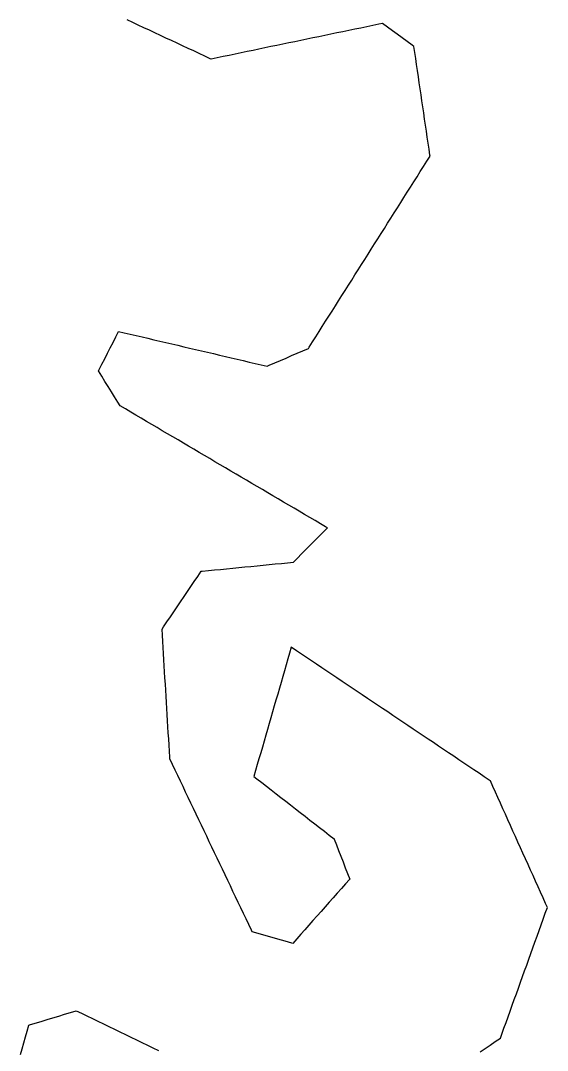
# Model space of a CAD drawing. Header units: millimetres. Extents: x 32 to 3054, y 42 to 5568.
# Drawn here: x 2967.9 to 3054.1, y 2459.6 to 2628.1 of the extents above; entities that cross this region are included whole.
import ezdxf

# ---------------------------------------------------------------- set-up
doc = ezdxf.new("R2010")
doc.units = ezdxf.units.MM
doc.layers.add('ALL_ISLANDS', color=7, linetype='Continuous')
doc.layers.add('OUTLINE_ISLAND_01', color=7, linetype='Continuous')

msp = doc.modelspace()

# ---------------------------------------------------------------- linework, layer by layer
at = {"layer": 'ALL_ISLANDS'}
for points in [[(3043.0631, 2459.3686), (3043.894, 2459.9251), (3044.7248, 2460.4816), (3045.5557, 2461.0381), (3046.3866, 2461.5946), (3046.6333, 2462.281), (3046.9716, 2463.2221), (3047.3099, 2464.1631), (3047.6482, 2465.1042), (3047.9865, 2466.0452), (3048.3248, 2466.9862), (3048.6632, 2467.9273), (3049.0015, 2468.8683), (3049.3398, 2469.8093), (3049.6781, 2470.7504), (3050.0164, 2471.6914), (3050.3547, 2472.6325), (3050.693, 2473.5735), (3051.0313, 2474.5145), (3051.3696, 2475.4556), (3051.7079, 2476.3966), (3052.0462, 2477.3376), (3052.3845, 2478.2787), (3052.7228, 2479.2197), (3053.0611, 2480.1607), (3053.3994, 2481.1018), (3053.7377, 2482.0428), (3054.076, 2482.9839), (3053.7794, 2483.6426), (3053.3688, 2484.5544), (3052.9582, 2485.4662), (3052.5476, 2486.378), (3052.137, 2487.2898), (3051.7264, 2488.2016), (3051.3158, 2489.1134), (3050.9051, 2490.0252), (3050.4945, 2490.9371), (3050.0839, 2491.8489), (3049.6733, 2492.7607), (3049.2627, 2493.6725), (3048.8521, 2494.5843), (3048.4415, 2495.4961), (3048.0309, 2496.4079), (3047.6203, 2497.3198), (3047.2097, 2498.2316), (3046.7991, 2499.1434), (3046.3885, 2500.0552), (3045.9779, 2500.967), (3045.5673, 2501.8788), (3045.1567, 2502.7906), (3044.7461, 2503.7024), (3044.5593, 2503.8278), (3043.7292, 2504.3853), (3042.899, 2504.9428), (3042.0688, 2505.5003), (3041.2386, 2506.0578), (3040.4084, 2506.6153), (3039.5783, 2507.1728), (3038.7481, 2507.7303), (3037.9179, 2508.2878), (3037.0877, 2508.8453), (3036.2575, 2509.4028), (3035.4273, 2509.9603), (3034.5972, 2510.5177), (3033.767, 2511.0752), (3032.9368, 2511.6327), (3032.1066, 2512.1902), (3031.2764, 2512.7477), (3030.4463, 2513.3052), (3029.6161, 2513.8627), (3028.7859, 2514.4202), (3027.9557, 2514.9777), (3027.1255, 2515.5352), (3026.2954, 2516.0927), (3025.4652, 2516.6502), (3024.635, 2517.2077), (3023.8048, 2517.7652), (3022.9746, 2518.3227), (3022.1444, 2518.8802), (3021.3143, 2519.4376), (3020.4841, 2519.9951), (3019.6539, 2520.5526), (3018.8237, 2521.1101), (3017.9935, 2521.6676), (3017.1634, 2522.2251), (3016.3332, 2522.7826), (3015.503, 2523.3401), (3014.6728, 2523.8976), (3013.8426, 2524.4551), (3013.0125, 2525.0126), (3012.1823, 2525.5701), (3011.9059, 2524.6147), (3011.6279, 2523.6541), (3011.35, 2522.6935), (3011.0721, 2521.7329), (3010.7942, 2520.7723), (3010.5163, 2519.8117), (3010.2383, 2518.8511), (3009.9604, 2517.8905), (3009.6825, 2516.9299), (3009.4046, 2515.9693), (3009.1267, 2515.0087), (3008.8487, 2514.0481), (3008.5708, 2513.0875), (3008.2929, 2512.1269), (3008.015, 2511.1663), (3007.7371, 2510.2057), (3007.4591, 2509.2451), (3007.1812, 2508.2844), (3006.9033, 2507.3238), (3006.6254, 2506.3632), (3006.3475, 2505.4026), (3006.0695, 2504.442), (3006.5554, 2504.0633), (3007.3441, 2503.4486), (3008.1329, 2502.8339), (3008.9216, 2502.2191), (3009.7103, 2501.6044), (3010.4991, 2500.9896), (3011.2878, 2500.3749), (3012.0765, 2499.7601), (3012.8653, 2499.1454), (3013.654, 2498.5307), (3014.4427, 2497.9159), (3015.2314, 2497.3012), (3016.0202, 2496.6864), (3016.8089, 2496.0717), (3017.5976, 2495.457), (3018.3864, 2494.8422), (3019.1751, 2494.2275), (3019.2026, 2494.157), (3019.5665, 2493.2256), (3019.9304, 2492.2942), (3020.2943, 2491.3627), (3020.6582, 2490.4313), (3021.0221, 2489.4999), (3021.386, 2488.5684), (3021.7499, 2487.637), (3021.7023, 2487.5833), (3021.0389, 2486.835), (3020.3754, 2486.0868), (3019.712, 2485.3385), (3019.0486, 2484.5903), (3018.3852, 2483.842), (3017.7217, 2483.0938), (3017.0583, 2482.3456), (3016.3949, 2481.5973), (3015.7315, 2480.8491), (3015.068, 2480.1008), (3014.4046, 2479.3526), (3013.7412, 2478.6044), (3013.0778, 2477.8561), (3012.4143, 2477.1079), (3011.5532, 2477.3566), (3010.5924, 2477.6341), (3009.6317, 2477.9116), (3008.671, 2478.1891), (3007.7102, 2478.4666), (3006.7495, 2478.7441), (3005.7888, 2479.0216), (3005.6568, 2479.2987), (3005.2269, 2480.2016), (3004.797, 2481.1045), (3004.3671, 2482.0074), (3003.9373, 2482.9103), (3003.5074, 2483.8131), (3003.0775, 2484.716), (3002.6476, 2485.6189), (3002.2177, 2486.5218), (3001.7878, 2487.4247), (3001.3579, 2488.3275), (3000.928, 2489.2304), (3000.4981, 2490.1333), (3000.0683, 2491.0362), (2999.6384, 2491.9391), (2999.2085, 2492.842), (2998.7786, 2493.7448), (2998.3487, 2494.6477), (2997.9188, 2495.5506), (2997.4889, 2496.4535), (2997.059, 2497.3564), (2996.6291, 2498.2592), (2996.1993, 2499.1621), (2995.7694, 2500.065), (2995.3395, 2500.9679), (2994.9096, 2501.8708), (2994.4797, 2502.7737), (2994.0498, 2503.6765), (2993.6199, 2504.5794), (2993.19, 2505.4823), (2992.7601, 2506.3852), (2992.3303, 2507.2881), (2992.3133, 2507.5693), (2992.253, 2508.5675), (2992.1928, 2509.5657), (2992.1325, 2510.5639), (2992.0723, 2511.562), (2992.0121, 2512.5602), (2991.9518, 2513.5584), (2991.8916, 2514.5566), (2991.8313, 2515.5548), (2991.7711, 2516.553), (2991.7108, 2517.5511), (2991.6506, 2518.5493), (2991.5904, 2519.5475), (2991.5301, 2520.5457), (2991.4699, 2521.5439), (2991.4096, 2522.5421), (2991.3494, 2523.5402), (2991.2891, 2524.5384), (2991.2289, 2525.5366), (2991.1686, 2526.5348), (2991.1084, 2527.533), (2991.0482, 2528.5312), (2991.2886, 2528.8872), (2991.8484, 2529.7158), (2992.4082, 2530.5445), (2992.968, 2531.3731), (2993.5277, 2532.2018), (2994.0875, 2533.0304), (2994.6473, 2533.8591), (2995.207, 2534.6877), (2995.7668, 2535.5164), (2996.3266, 2536.345), (2996.8863, 2537.1737), (2997.4461, 2538.0023), (2997.6337, 2538.0209), (2998.6288, 2538.1197), (2999.6239, 2538.2185), (3000.619, 2538.3172), (3001.6141, 2538.416), (3002.6092, 2538.5148), (3003.6043, 2538.6136), (3004.5994, 2538.7124), (3005.5945, 2538.8111), (3006.5897, 2538.9099), (3007.5848, 2539.0087), (3008.5799, 2539.1075), (3009.575, 2539.2062), (3010.5701, 2539.305), (3011.5652, 2539.4038), (3012.5603, 2539.5026), (3013.1782, 2540.1265), (3013.8819, 2540.8371), (3014.5855, 2541.5476), (3015.2892, 2542.2581), (3015.9929, 2542.9687), (3016.6965, 2543.6792), (3017.4002, 2544.3897), (3018.1038, 2545.1003), (3017.8014, 2545.2784), (3016.9397, 2545.786), (3016.0781, 2546.2935), (3015.2165, 2546.8011), (3014.3549, 2547.3086), (3013.4933, 2547.8162), (3012.6316, 2548.3237), (3011.77, 2548.8313), (3010.9084, 2549.3388), (3010.0468, 2549.8464), (3009.1851, 2550.3539), (3008.3235, 2550.8615), (3007.4619, 2551.369), (3006.6003, 2551.8766), (3005.7386, 2552.3841), (3004.877, 2552.8917), (3004.0154, 2553.3992), (3003.1538, 2553.9068), (3002.2922, 2554.4143), (3001.4305, 2554.9219), (3000.5689, 2555.4294), (2999.7073, 2555.937), (2998.8457, 2556.4445), (2997.984, 2556.9521), (2997.1224, 2557.4596), (2996.2608, 2557.9672), (2995.3992, 2558.4747), (2994.5375, 2558.9823), (2993.6759, 2559.4898), (2992.8143, 2559.9973), (2991.9527, 2560.5049), (2991.091, 2561.0124), (2990.2294, 2561.52), (2989.3678, 2562.0275), (2988.5062, 2562.5351), (2987.6446, 2563.0426), (2986.7829, 2563.5502), (2985.9213, 2564.0577), (2985.0597, 2564.5653), (2984.1981, 2565.0728), (2983.8177, 2565.6872), (2983.2914, 2566.5375), (2982.765, 2567.3878), (2982.2387, 2568.238), (2981.7123, 2569.0883), (2981.186, 2569.9386), (2980.6596, 2570.7889), (2980.7715, 2571.0098), (2981.2231, 2571.9021), (2981.6747, 2572.7943), (2982.1263, 2573.6865), (2982.5779, 2574.5787), (2983.0295, 2575.471), (2983.4811, 2576.3632), (2983.9327, 2577.2554), (2984.8496, 2577.0407), (2985.8232, 2576.8127), (2986.7969, 2576.5848), (2987.7706, 2576.3568), (2988.7442, 2576.1288), (2989.7179, 2575.9008), (2990.6916, 2575.6728), (2991.6652, 2575.4449), (2992.6389, 2575.2169), (2993.6126, 2574.9889), (2994.5862, 2574.7609), (2995.5599, 2574.5329), (2996.5336, 2574.305), (2997.5072, 2574.077), (2998.4809, 2573.849), (2999.4546, 2573.621), (3000.4282, 2573.393), (3001.4019, 2573.1651), (3002.3756, 2572.9371), (3003.3492, 2572.7091), (3004.3229, 2572.4811), (3005.2966, 2572.2531), (3006.2702, 2572.0252), (3007.2439, 2571.7972), (3008.2176, 2571.5692), (3008.5694, 2571.7204), (3009.4881, 2572.1154), (3010.4068, 2572.5103), (3011.3255, 2572.9053), (3012.2442, 2573.3002), (3013.1629, 2573.6951), (3014.0816, 2574.0901), (3015.0003, 2574.485), (3015.1248, 2574.682), (3015.659, 2575.5274), (3016.1932, 2576.3728), (3016.7273, 2577.2181), (3017.2615, 2578.0635), (3017.7957, 2578.9089), (3018.3298, 2579.7543), (3018.864, 2580.5996), (3019.3982, 2581.445), (3019.9324, 2582.2904), (3020.4665, 2583.1358), (3021.0007, 2583.9811), (3021.5349, 2584.8265), (3022.069, 2585.6719), (3022.6032, 2586.5173), (3023.1374, 2587.3627), (3023.6715, 2588.208), (3024.2057, 2589.0534), (3024.7399, 2589.8988), (3025.2741, 2590.7442), (3025.8082, 2591.5895), (3026.3424, 2592.4349), (3026.8766, 2593.2803), (3027.4107, 2594.1257), (3027.9449, 2594.971), (3028.4791, 2595.8164), (3029.0133, 2596.6618), (3029.5474, 2597.5072), (3030.0816, 2598.3526), (3030.6158, 2599.1979), (3031.1499, 2600.0433), (3031.6841, 2600.8887), (3032.2183, 2601.7341), (3032.7524, 2602.5794), (3033.2866, 2603.4248), (3033.8208, 2604.2702), (3034.355, 2605.1156), (3034.8891, 2605.9609), (3034.8712, 2606.0831), (3034.7259, 2607.0725), (3034.5806, 2608.0619), (3034.4353, 2609.0512), (3034.2901, 2610.0406), (3034.1448, 2611.03), (3033.9995, 2612.0194), (3033.8542, 2613.0088), (3033.7089, 2613.9982), (3033.5636, 2614.9876), (3033.4183, 2615.977), (3033.2731, 2616.9664), (3033.1278, 2617.9558), (3032.9825, 2618.9451), (3032.8372, 2619.9345), (3032.6919, 2620.9239), (3032.5466, 2621.9133), (3032.4013, 2622.9027), (3032.2561, 2623.8921), (3031.9495, 2624.115), (3031.1408, 2624.7031), (3030.332, 2625.2912), (3029.5232, 2625.8793), (3028.7144, 2626.4674), (3027.9056, 2627.0555), (3027.0968, 2627.6436), (3026.4879, 2627.5171), (3025.5087, 2627.3138), (3024.5296, 2627.1105), (3023.5505, 2626.9072), (3022.5714, 2626.7039), (3021.5923, 2626.5006), (3020.6132, 2626.2973), (3019.634, 2626.094), (3018.6549, 2625.8907), (3017.6758, 2625.6874), (3016.6967, 2625.4841), (3015.7176, 2625.2808), (3014.7385, 2625.0775), (3013.7593, 2624.8742), (3012.7802, 2624.6709), (3011.8011, 2624.4676), (3010.822, 2624.2643), (3009.8429, 2624.061), (3008.8638, 2623.8577), (3007.8847, 2623.6544), (3006.9055, 2623.4511), (3005.9264, 2623.2478), (3004.9473, 2623.0445), (3003.9682, 2622.8412), (3002.9891, 2622.6378), (3002.01, 2622.4345), (3001.0308, 2622.2312), (3000.0517, 2622.0279), (2999.0726, 2621.8246), (2998.9403, 2621.8863), (2998.0339, 2622.3087), (2997.1275, 2622.7311), (2996.2211, 2623.1534), (2995.3147, 2623.5758), (2994.4083, 2623.9982), (2993.5018, 2624.4206), (2992.5954, 2624.843), (2991.689, 2625.2654), (2990.7826, 2625.6878), (2989.8762, 2626.1102), (2988.9698, 2626.5326), (2988.0633, 2626.9549), (2987.1569, 2627.3773), (2986.2505, 2627.7997), (2985.3441, 2628.2221)], [(2967.9135, 2458.9181), (2968.1846, 2459.8807), (2968.4557, 2460.8432), (2968.7268, 2461.8058), (2968.9978, 2462.7684), (2969.2689, 2463.7309), (2969.3611, 2463.7591), (2970.3176, 2464.0509), (2971.274, 2464.3428), (2972.2305, 2464.6347), (2973.1869, 2464.9266), (2974.1434, 2465.2185), (2975.0998, 2465.5104), (2976.0563, 2465.8023), (2977.0127, 2466.0941), (2977.8559, 2465.684), (2978.7551, 2465.2466), (2979.6544, 2464.8092), (2980.5536, 2464.3718), (2981.4529, 2463.9344), (2982.3522, 2463.497), (2983.2514, 2463.0595), (2984.1507, 2462.6221), (2985.0499, 2462.1847), (2985.9492, 2461.7473), (2986.8485, 2461.3099), (2987.7477, 2460.8725), (2988.647, 2460.435), (2989.5462, 2459.9976), (2990.4455, 2459.5602)]]:
    msp.add_lwpolyline(points, dxfattribs=at)
at = {"layer": 'OUTLINE_ISLAND_01'}
for points in [[(3043.0631, 2459.3686), (3043.894, 2459.9251), (3044.7248, 2460.4816), (3045.5557, 2461.0381), (3046.3866, 2461.5946), (3046.6333, 2462.281), (3046.9716, 2463.2221), (3047.3099, 2464.1631), (3047.6482, 2465.1042), (3047.9865, 2466.0452), (3048.3248, 2466.9862), (3048.6632, 2467.9273), (3049.0015, 2468.8683), (3049.3398, 2469.8093), (3049.6781, 2470.7504), (3050.0164, 2471.6914), (3050.3547, 2472.6325), (3050.693, 2473.5735), (3051.0313, 2474.5145), (3051.3696, 2475.4556), (3051.7079, 2476.3966), (3052.0462, 2477.3376), (3052.3845, 2478.2787), (3052.7228, 2479.2197), (3053.0611, 2480.1607), (3053.3994, 2481.1018), (3053.7377, 2482.0428), (3054.076, 2482.9839), (3053.7794, 2483.6426), (3053.3688, 2484.5544), (3052.9582, 2485.4662), (3052.5476, 2486.378), (3052.137, 2487.2898), (3051.7264, 2488.2016), (3051.3158, 2489.1134), (3050.9051, 2490.0252), (3050.4945, 2490.9371), (3050.0839, 2491.8489), (3049.6733, 2492.7607), (3049.2627, 2493.6725), (3048.8521, 2494.5843), (3048.4415, 2495.4961), (3048.0309, 2496.4079), (3047.6203, 2497.3198), (3047.2097, 2498.2316), (3046.7991, 2499.1434), (3046.3885, 2500.0552), (3045.9779, 2500.967), (3045.5673, 2501.8788), (3045.1567, 2502.7906), (3044.7461, 2503.7024), (3044.5593, 2503.8278), (3043.7292, 2504.3853), (3042.899, 2504.9428), (3042.0688, 2505.5003), (3041.2386, 2506.0578), (3040.4084, 2506.6153), (3039.5783, 2507.1728), (3038.7481, 2507.7303), (3037.9179, 2508.2878), (3037.0877, 2508.8453), (3036.2575, 2509.4028), (3035.4273, 2509.9603), (3034.5972, 2510.5177), (3033.767, 2511.0752), (3032.9368, 2511.6327), (3032.1066, 2512.1902), (3031.2764, 2512.7477), (3030.4463, 2513.3052), (3029.6161, 2513.8627), (3028.7859, 2514.4202), (3027.9557, 2514.9777), (3027.1255, 2515.5352), (3026.2954, 2516.0927), (3025.4652, 2516.6502), (3024.635, 2517.2077), (3023.8048, 2517.7652), (3022.9746, 2518.3227), (3022.1444, 2518.8802), (3021.3143, 2519.4376), (3020.4841, 2519.9951), (3019.6539, 2520.5526), (3018.8237, 2521.1101), (3017.9935, 2521.6676), (3017.1634, 2522.2251), (3016.3332, 2522.7826), (3015.503, 2523.3401), (3014.6728, 2523.8976), (3013.8426, 2524.4551), (3013.0125, 2525.0126), (3012.1823, 2525.5701), (3011.9059, 2524.6147), (3011.6279, 2523.6541), (3011.35, 2522.6935), (3011.0721, 2521.7329), (3010.7942, 2520.7723), (3010.5163, 2519.8117), (3010.2383, 2518.8511), (3009.9604, 2517.8905), (3009.6825, 2516.9299), (3009.4046, 2515.9693), (3009.1267, 2515.0087), (3008.8487, 2514.0481), (3008.5708, 2513.0875), (3008.2929, 2512.1269), (3008.015, 2511.1663), (3007.7371, 2510.2057), (3007.4591, 2509.2451), (3007.1812, 2508.2844), (3006.9033, 2507.3238), (3006.6254, 2506.3632), (3006.3475, 2505.4026), (3006.0695, 2504.442), (3006.5554, 2504.0633), (3007.3441, 2503.4486), (3008.1329, 2502.8339), (3008.9216, 2502.2191), (3009.7103, 2501.6044), (3010.4991, 2500.9896), (3011.2878, 2500.3749), (3012.0765, 2499.7601), (3012.8653, 2499.1454), (3013.654, 2498.5307), (3014.4427, 2497.9159), (3015.2314, 2497.3012), (3016.0202, 2496.6864), (3016.8089, 2496.0717), (3017.5976, 2495.457), (3018.3864, 2494.8422), (3019.1751, 2494.2275), (3019.2026, 2494.157), (3019.5665, 2493.2256), (3019.9304, 2492.2942), (3020.2943, 2491.3627), (3020.6582, 2490.4313), (3021.0221, 2489.4999), (3021.386, 2488.5684), (3021.7499, 2487.637), (3021.7023, 2487.5833), (3021.0389, 2486.835), (3020.3754, 2486.0868), (3019.712, 2485.3385), (3019.0486, 2484.5903), (3018.3852, 2483.842), (3017.7217, 2483.0938), (3017.0583, 2482.3456), (3016.3949, 2481.5973), (3015.7315, 2480.8491), (3015.068, 2480.1008), (3014.4046, 2479.3526), (3013.7412, 2478.6044), (3013.0778, 2477.8561), (3012.4143, 2477.1079), (3011.5532, 2477.3566), (3010.5924, 2477.6341), (3009.6317, 2477.9116), (3008.671, 2478.1891), (3007.7102, 2478.4666), (3006.7495, 2478.7441), (3005.7888, 2479.0216), (3005.6568, 2479.2987), (3005.2269, 2480.2016), (3004.797, 2481.1045), (3004.3671, 2482.0074), (3003.9373, 2482.9103), (3003.5074, 2483.8131), (3003.0775, 2484.716), (3002.6476, 2485.6189), (3002.2177, 2486.5218), (3001.7878, 2487.4247), (3001.3579, 2488.3275), (3000.928, 2489.2304), (3000.4981, 2490.1333), (3000.0683, 2491.0362), (2999.6384, 2491.9391), (2999.2085, 2492.842), (2998.7786, 2493.7448), (2998.3487, 2494.6477), (2997.9188, 2495.5506), (2997.4889, 2496.4535), (2997.059, 2497.3564), (2996.6291, 2498.2592), (2996.1993, 2499.1621), (2995.7694, 2500.065), (2995.3395, 2500.9679), (2994.9096, 2501.8708), (2994.4797, 2502.7737), (2994.0498, 2503.6765), (2993.6199, 2504.5794), (2993.19, 2505.4823), (2992.7601, 2506.3852), (2992.3303, 2507.2881), (2992.3133, 2507.5693), (2992.253, 2508.5675), (2992.1928, 2509.5657), (2992.1325, 2510.5639), (2992.0723, 2511.562), (2992.0121, 2512.5602), (2991.9518, 2513.5584), (2991.8916, 2514.5566), (2991.8313, 2515.5548), (2991.7711, 2516.553), (2991.7108, 2517.5511), (2991.6506, 2518.5493), (2991.5904, 2519.5475), (2991.5301, 2520.5457), (2991.4699, 2521.5439), (2991.4096, 2522.5421), (2991.3494, 2523.5402), (2991.2891, 2524.5384), (2991.2289, 2525.5366), (2991.1686, 2526.5348), (2991.1084, 2527.533), (2991.0482, 2528.5312), (2991.2886, 2528.8872), (2991.8484, 2529.7158), (2992.4082, 2530.5445), (2992.968, 2531.3731), (2993.5277, 2532.2018), (2994.0875, 2533.0304), (2994.6473, 2533.8591), (2995.207, 2534.6877), (2995.7668, 2535.5164), (2996.3266, 2536.345), (2996.8863, 2537.1737), (2997.4461, 2538.0023), (2997.6337, 2538.0209), (2998.6288, 2538.1197), (2999.6239, 2538.2185), (3000.619, 2538.3172), (3001.6141, 2538.416), (3002.6092, 2538.5148), (3003.6043, 2538.6136), (3004.5994, 2538.7124), (3005.5945, 2538.8111), (3006.5897, 2538.9099), (3007.5848, 2539.0087), (3008.5799, 2539.1075), (3009.575, 2539.2062), (3010.5701, 2539.305), (3011.5652, 2539.4038), (3012.5603, 2539.5026), (3013.1782, 2540.1265), (3013.8819, 2540.8371), (3014.5855, 2541.5476), (3015.2892, 2542.2581), (3015.9929, 2542.9687), (3016.6965, 2543.6792), (3017.4002, 2544.3897), (3018.1038, 2545.1003), (3017.8014, 2545.2784), (3016.9397, 2545.786), (3016.0781, 2546.2935), (3015.2165, 2546.8011), (3014.3549, 2547.3086), (3013.4933, 2547.8162), (3012.6316, 2548.3237), (3011.77, 2548.8313), (3010.9084, 2549.3388), (3010.0468, 2549.8464), (3009.1851, 2550.3539), (3008.3235, 2550.8615), (3007.4619, 2551.369), (3006.6003, 2551.8766), (3005.7386, 2552.3841), (3004.877, 2552.8917), (3004.0154, 2553.3992), (3003.1538, 2553.9068), (3002.2922, 2554.4143), (3001.4305, 2554.9219), (3000.5689, 2555.4294), (2999.7073, 2555.937), (2998.8457, 2556.4445), (2997.984, 2556.9521), (2997.1224, 2557.4596), (2996.2608, 2557.9672), (2995.3992, 2558.4747), (2994.5375, 2558.9823), (2993.6759, 2559.4898), (2992.8143, 2559.9973), (2991.9527, 2560.5049), (2991.091, 2561.0124), (2990.2294, 2561.52), (2989.3678, 2562.0275), (2988.5062, 2562.5351), (2987.6446, 2563.0426), (2986.7829, 2563.5502), (2985.9213, 2564.0577), (2985.0597, 2564.5653), (2984.1981, 2565.0728), (2983.8177, 2565.6872), (2983.2914, 2566.5375), (2982.765, 2567.3878), (2982.2387, 2568.238), (2981.7123, 2569.0883), (2981.186, 2569.9386), (2980.6596, 2570.7889), (2980.7715, 2571.0098), (2981.2231, 2571.9021), (2981.6747, 2572.7943), (2982.1263, 2573.6865), (2982.5779, 2574.5787), (2983.0295, 2575.471), (2983.4811, 2576.3632), (2983.9327, 2577.2554), (2984.8496, 2577.0407), (2985.8232, 2576.8127), (2986.7969, 2576.5848), (2987.7706, 2576.3568), (2988.7442, 2576.1288), (2989.7179, 2575.9008), (2990.6916, 2575.6728), (2991.6652, 2575.4449), (2992.6389, 2575.2169), (2993.6126, 2574.9889), (2994.5862, 2574.7609), (2995.5599, 2574.5329), (2996.5336, 2574.305), (2997.5072, 2574.077), (2998.4809, 2573.849), (2999.4546, 2573.621), (3000.4282, 2573.393), (3001.4019, 2573.1651), (3002.3756, 2572.9371), (3003.3492, 2572.7091), (3004.3229, 2572.4811), (3005.2966, 2572.2531), (3006.2702, 2572.0252), (3007.2439, 2571.7972), (3008.2176, 2571.5692), (3008.5694, 2571.7204), (3009.4881, 2572.1154), (3010.4068, 2572.5103), (3011.3255, 2572.9053), (3012.2442, 2573.3002), (3013.1629, 2573.6951), (3014.0816, 2574.0901), (3015.0003, 2574.485), (3015.1248, 2574.682), (3015.659, 2575.5274), (3016.1932, 2576.3728), (3016.7273, 2577.2181), (3017.2615, 2578.0635), (3017.7957, 2578.9089), (3018.3298, 2579.7543), (3018.864, 2580.5996), (3019.3982, 2581.445), (3019.9324, 2582.2904), (3020.4665, 2583.1358), (3021.0007, 2583.9811), (3021.5349, 2584.8265), (3022.069, 2585.6719), (3022.6032, 2586.5173), (3023.1374, 2587.3627), (3023.6715, 2588.208), (3024.2057, 2589.0534), (3024.7399, 2589.8988), (3025.2741, 2590.7442), (3025.8082, 2591.5895), (3026.3424, 2592.4349), (3026.8766, 2593.2803), (3027.4107, 2594.1257), (3027.9449, 2594.971), (3028.4791, 2595.8164), (3029.0133, 2596.6618), (3029.5474, 2597.5072), (3030.0816, 2598.3526), (3030.6158, 2599.1979), (3031.1499, 2600.0433), (3031.6841, 2600.8887), (3032.2183, 2601.7341), (3032.7524, 2602.5794), (3033.2866, 2603.4248), (3033.8208, 2604.2702), (3034.355, 2605.1156), (3034.8891, 2605.9609), (3034.8712, 2606.0831), (3034.7259, 2607.0725), (3034.5806, 2608.0619), (3034.4353, 2609.0512), (3034.2901, 2610.0406), (3034.1448, 2611.03), (3033.9995, 2612.0194), (3033.8542, 2613.0088), (3033.7089, 2613.9982), (3033.5636, 2614.9876), (3033.4183, 2615.977), (3033.2731, 2616.9664), (3033.1278, 2617.9558), (3032.9825, 2618.9451), (3032.8372, 2619.9345), (3032.6919, 2620.9239), (3032.5466, 2621.9133), (3032.4013, 2622.9027), (3032.2561, 2623.8921), (3031.9495, 2624.115), (3031.1408, 2624.7031), (3030.332, 2625.2912), (3029.5232, 2625.8793), (3028.7144, 2626.4674), (3027.9056, 2627.0555), (3027.0968, 2627.6436), (3026.4879, 2627.5171), (3025.5087, 2627.3138), (3024.5296, 2627.1105), (3023.5505, 2626.9072), (3022.5714, 2626.7039), (3021.5923, 2626.5006), (3020.6132, 2626.2973), (3019.634, 2626.094), (3018.6549, 2625.8907), (3017.6758, 2625.6874), (3016.6967, 2625.4841), (3015.7176, 2625.2808), (3014.7385, 2625.0775), (3013.7593, 2624.8742), (3012.7802, 2624.6709), (3011.8011, 2624.4676), (3010.822, 2624.2643), (3009.8429, 2624.061), (3008.8638, 2623.8577), (3007.8847, 2623.6544), (3006.9055, 2623.4511), (3005.9264, 2623.2478), (3004.9473, 2623.0445), (3003.9682, 2622.8412), (3002.9891, 2622.6378), (3002.01, 2622.4345), (3001.0308, 2622.2312), (3000.0517, 2622.0279), (2999.0726, 2621.8246), (2998.9403, 2621.8863), (2998.0339, 2622.3087), (2997.1275, 2622.7311), (2996.2211, 2623.1534), (2995.3147, 2623.5758), (2994.4083, 2623.9982), (2993.5018, 2624.4206), (2992.5954, 2624.843), (2991.689, 2625.2654), (2990.7826, 2625.6878), (2989.8762, 2626.1102), (2988.9698, 2626.5326), (2988.0633, 2626.9549), (2987.1569, 2627.3773), (2986.2505, 2627.7997), (2985.3441, 2628.2221)], [(2967.9135, 2458.9181), (2968.1846, 2459.8807), (2968.4557, 2460.8432), (2968.7268, 2461.8058), (2968.9978, 2462.7684), (2969.2689, 2463.7309), (2969.3611, 2463.7591), (2970.3176, 2464.0509), (2971.274, 2464.3428), (2972.2305, 2464.6347), (2973.1869, 2464.9266), (2974.1434, 2465.2185), (2975.0998, 2465.5104), (2976.0563, 2465.8023), (2977.0127, 2466.0941), (2977.8559, 2465.684), (2978.7551, 2465.2466), (2979.6544, 2464.8092), (2980.5536, 2464.3718), (2981.4529, 2463.9344), (2982.3522, 2463.497), (2983.2514, 2463.0595), (2984.1507, 2462.6221), (2985.0499, 2462.1847), (2985.9492, 2461.7473), (2986.8485, 2461.3099), (2987.7477, 2460.8725), (2988.647, 2460.435), (2989.5462, 2459.9976), (2990.4455, 2459.5602)]]:
    msp.add_lwpolyline(points, dxfattribs=at)

doc.saveas('drawing.dxf')
